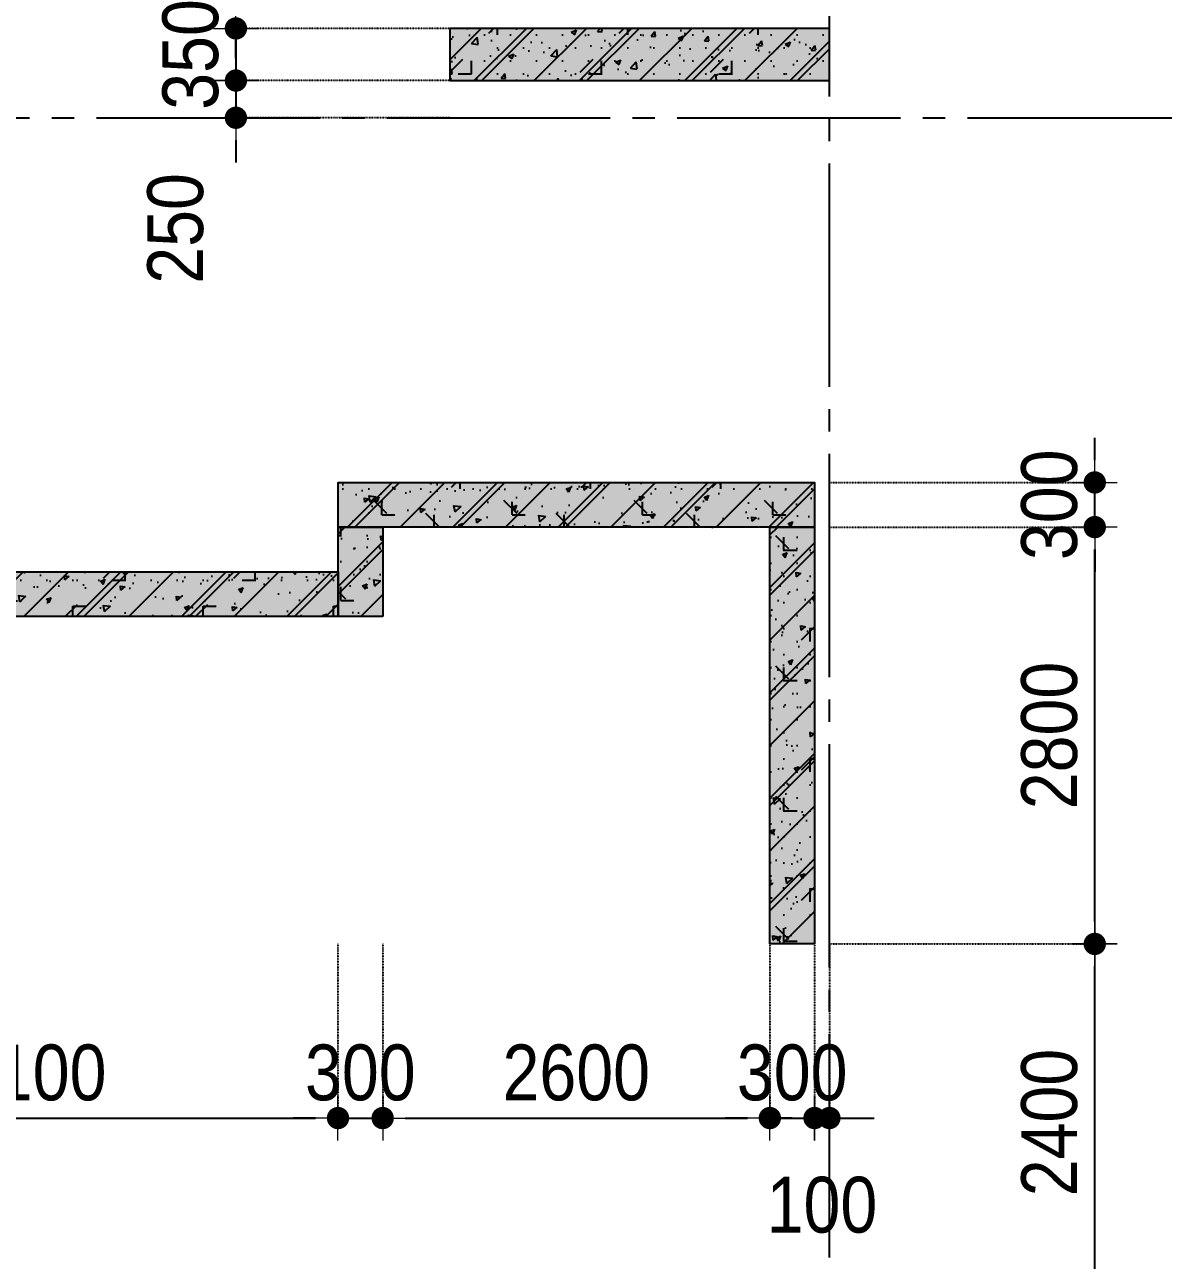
# Model space of a CAD drawing. Header units: millimetres. Extents: x -3973692 to -2843767, y 592734 to 838475.
# Drawn here: x -3066599 to -3058953, y 625006 to 633306 of the extents above; entities that cross this region are included whole.
import ezdxf
from ezdxf.enums import TextEntityAlignment as Align

# ---------------------------------------------------------------- set-up
doc = ezdxf.new("R2010")
doc.units = ezdxf.units.MM
doc.header["$MEASUREMENT"] = 0
doc.header["$PDMODE"] = 3
doc.header["$PDSIZE"] = -20
for name, pattern in [('CHG_XX_Luoi truc-Block C$0$MB_Luoi truc-150-TWC$0$Center101', [13, 10, -1, 1, -1]), ('DIVIDE2', [15.87499999999999, 6.349999999999998, -3.174999999999998, 0, -3.174999999999998, 0, -3.174999999999998]), ('HIDDEN5', [2.8375, 1.25, -1.5875])]:
    doc.linetypes.add(name, pattern=pattern)
doc.layers.get('0').update_dxf_attribs({"lineweight": 9})
doc.layers.get('Defpoints').update_dxf_attribs({"color": 10, "lineweight": 0})
for name, color, linetype, lineweight in [("'S_General_Dim_1", 1, 'Continuous', 18), ("'S_General_Divide_3 Intermediate", 3, 'DIVIDE2', 40), ('CHG_XX_Cot_Block C-T4-7$0$Dim 200', 1, 'Continuous', 5)]:
    doc.layers.add(name, color=color, linetype=linetype, lineweight=lineweight)
for name, color, linetype in [('CHG_XX_Cot_Block C-T4-7$0$mb_cot tang 9-13 twc$0$Concrete Hatch', 218, 'Continuous'), ('CHG_XX_Cot_Block C-T4-7$0$mb_cot tang 9-13 twc$0$Concrete Line', 6, 'Continuous'), ('CHG_XX_Cot_Block C-T4-7$0$mb_cot tang 9-13 twc$0$Concrete Solid', 216, 'Continuous'), ('CHG_XX_Luoi truc-Block C$0$MB_Luoi truc-150-TWC$0$Grid', 34, 'Continuous'), ('CHG_XX_Luoi truc-Block C$0$MB_Luoi truc-150-TWC$0$Grid Line', 251, 'CHG_XX_Luoi truc-Block C$0$MB_Luoi truc-150-TWC$0$Center101')]:
    doc.layers.add(name, color=color, linetype=linetype)
doc.styles.add('arial', font='arial.ttf', dxfattribs={"width": 0.85})
doc.styles.add('CHG_XX_Luoi truc-Block C$0$MB_Luoi truc-150-TWC$0$Grid A-F$0$VNI-HelveCB', font='')
doc.styles.get('CHG_XX_Luoi truc-Block C$0$MB_Luoi truc-150-TWC$0$Grid A-F$0$VNI-HelveCB').set_extended_font_data('VNI-Helve-Condense', bold=True)
doc.dimstyles.new('150', dxfattribs={"dimscale": 150, "dimtxt": 2.5, "dimasz": 1, "dimexe": 0, "dimexo": 0, "dimgap": 0.75, "dimtad": 1, "dimdec": 0, "dimzin": 9, "dimdsep": 46, "dimtxsty": 'arial', "dimblk1": 'DIMDOT', "dimblk2": 'DIMDOT', "dimsah": 1, "dimcen": 2, "dimdle": 3, "dimclre": 8, "dimclrt": 2, "dimadec": 0, "dimazin": 0, "dimtfac": 1, "dimtdec": 0, "dimtix": 1, "dimtmove": 2, "dimatfit": 3, "dimldrblk": 'DIMPIJL', "dimfxl": 1, "dimtvp": 1.8, "dimtolj": 1, "dimtzin": 0, "dimarcsym": 0})

# ---------------------------------------------------------------- blocks, each defined once
blk = doc.blocks.new('*U3140')
at = {"layer": 'CHG_XX_Cot_Block C-T4-7$0$mb_cot tang 9-13 twc$0$Concrete Hatch'}
h = blk.add_hatch(dxfattribs=at)
h.set_pattern_fill('CONCRETE', color=256, scale=50, style=0, pattern_type=2)
h.set_pattern_definition([(45, (999.999999999156, 2.329727522010216e-10), (-176.7766952966369, 176.7766952966369), []), (45, (999.999999999156, 50.00000000023297), (-353.5533905932737, 353.5533905932738), []), (49.99999999999999, (999.999999999156, 2.329727522010216e-10), (358.6300913003767, -31.37606749129755), [37.5, -412.5]), (355, (999.999999999156, 2.329727522010216e-10), (-69.3756668065, 376.0960668500059), [30, -330]), (100.4514, (1029.885839999156, -2.614669999767017), (289.2546908570108, 344.7197710304768), [31.870095, -350.571056]), (46.18420000000001, (999.999999999156, 100.000000000233), (533.6205243128222, -82.75950716450905), [56.25, -618.75]), (96.6356, (1044.468372499156, 93.10334650023296), (467.3313527743517, 487.0589354502209), [47.805144, -525.8565]), (351.1842, (999.999999999156, 100.000000000233), (467.3309725668136, 487.0593004626623), [45, -495]), (21, (1049.999999999156, 75.00000000023297), (298.4535260592309, -201.3094453326694), [37.5, -412.5]), (326.0000000000001, (1049.999999999156, 75.00000000023297), (121.6576659607909, 362.5750225234265), [30, -330]), (71.4514, (1074.871116499156, 58.22419700023298), (420.111314290745, 161.2652483549762), [31.870095, -350.571056]), (37.50000000000001, (999.999999999156, 2.329727522010216e-10), (6.079927658645334, 166.4469269156558), [0, -326, 0, -335, 0, -331.25]), (7.499999999999999, (999.999999999156, 2.329727522010216e-10), (131.5347687210743, 197.2058559411801), [0, -191, 0, -318.5, 0, -126.25]), (327.5, (888.499999999156, 2.329727522010216e-10), (266.9112180862045, -11.2774358671899), [0, -125, 0, -390, 0, -517.5]), (317.5, (838.499999999156, 2.329727522010216e-10), (291.5930846711931, 50.05249116615882), [0, -162.5, 0, -259, 0, -367.5]), (0, (1174.999999999156, 175.0000000002329), (0, 875), [87.5, -787.5]), (0, (1437.499999999156, 350.0000000002329), (0, 875), [87.5, -787.5]), (0, (1262.499999999156, 700.000000000233), (0, 875), [87.5, -350, 87.5, -350]), (90, (1174.999999999156, 175.0000000002329), (-875, 5.35782974626967e-14), [87.5, -787.5]), (90, (1262.499999999156, 700.000000000233), (-875, 5.35782974626967e-14), [87.5, -787.5]), (90, (1524.999999999156, 350.0000000002329), (-875, 5.35782974626967e-14), [87.5, -787.5]), (90, (1699.999999999156, 612.500000000233), (-875, 5.35782974626967e-14), [87.5, -787.5]), (135, (1262.499999999156, 175.0000000002329), (-875.016357447105, 8.881784197001252e-14), [123.76, -1113.7]), (135, (1349.999999999156, 700.000000000233), (-875.016357447105, 8.881784197001252e-14), [123.76, -1113.7]), (45, (1437.499999999156, 350.0000000002329), (8.881784197001252e-14, 875.016357447105), [123.76, -247.485, 123.76, -742.455]), (0, (824.999999999156, 2.329727522010216e-10), (87.5, 87.5), [-175, 0])])
h.paths.add_polyline_path([(-750.000000000844, 200.0000000002328), (-750.000000000844, -149.9999999999999), (1800, -150), (1800, 200.0000000002328)])
at = {"layer": 'CHG_XX_Cot_Block C-T4-7$0$mb_cot tang 9-13 twc$0$Concrete Solid'}
blk.add_hatch(color=256, dxfattribs=at).paths.add_polyline_path([(-750.000000000844, 200.0000000002328), (-750.000000000844, -149.9999999999999), (1800, -150), (1800, 200.0000000002328)])
at = {"layer": 'CHG_XX_Cot_Block C-T4-7$0$mb_cot tang 9-13 twc$0$Concrete Line'}
blk.add_lwpolyline([(-750.000000000844, 200.0000000002328), (-750.000000000844, -149.9999999999999), (1800, -150), (1800, 200.0000000002328)], close=True, dxfattribs=at)
blk = doc.blocks.new('*U3134')
at = {"layer": 'CHG_XX_Cot_Block C-T4-7$0$mb_cot tang 9-13 twc$0$Concrete Hatch'}
h = blk.add_hatch(dxfattribs=at)
h.set_pattern_fill('CONCRETE', color=256, scale=50, style=0, pattern_type=2)
h.set_pattern_definition([(45, (-250, 2850), (-176.7766952966369, 176.7766952966369), []), (45, (-250, 2900), (-353.5533905932737, 353.5533905932738), []), (49.99999999999999, (-250, 2850), (358.6300913003767, -31.37606749129755), [37.5, -412.5]), (355, (-250, 2850), (-69.3756668065, 376.0960668500059), [30, -330]), (100.4514, (-220.11416, 2847.38533), (289.2546908570108, 344.7197710304768), [31.870095, -350.571056]), (46.18420000000001, (-250, 2950), (533.6205243128222, -82.75950716450905), [56.25, -618.75]), (96.6356, (-205.5316275, 2943.1033465), (467.3313527743517, 487.0589354502209), [47.805144, -525.8565]), (351.1842, (-250, 2950), (467.3309725668136, 487.0593004626623), [45, -495]), (21, (-200, 2925), (298.4535260592309, -201.3094453326694), [37.5, -412.5]), (326.0000000000001, (-200, 2925), (121.6576659607909, 362.5750225234265), [30, -330]), (71.4514, (-175.1288835, 2908.224197), (420.111314290745, 161.2652483549762), [31.870095, -350.571056]), (37.50000000000001, (-250, 2850), (6.079927658645334, 166.4469269156558), [0, -326, 0, -335, 0, -331.25]), (7.499999999999999, (-250, 2850), (131.5347687210743, 197.2058559411801), [0, -191, 0, -318.5, 0, -126.25]), (327.5, (-361.5, 2850), (266.9112180862045, -11.2774358671899), [0, -125, 0, -390, 0, -517.5]), (317.5, (-411.5, 2850), (291.5930846711931, 50.05249116615882), [0, -162.5, 0, -259, 0, -367.5]), (0, (-75, 3025), (0, 875), [87.5, -787.5]), (0, (187.5, 3200), (0, 875), [87.5, -787.5]), (0, (12.5, 3550), (0, 875), [87.5, -350, 87.5, -350]), (90, (-75, 3025), (-875, 5.35782974626967e-14), [87.5, -787.5]), (90, (12.5, 3550), (-875, 5.35782974626967e-14), [87.5, -787.5]), (90, (275, 3200), (-875, 5.35782974626967e-14), [87.5, -787.5]), (90, (450, 3462.5), (-875, 5.35782974626967e-14), [87.5, -787.5]), (135, (12.5, 3025), (-875.016357447105, 8.881784197001252e-14), [123.76, -1113.7]), (135, (100, 3550), (-875.016357447105, 8.881784197001252e-14), [123.76, -1113.7]), (45, (187.5, 3200), (8.881784197001252e-14, 875.016357447105), [123.76, -247.485, 123.76, -742.455]), (0, (-425, 2850), (87.5, 87.5), [-175, 0])])
h.paths.add_polyline_path([(-250, 3050), (-250, -149.9999999999999), (50.0000000001146, -150), (50.0000000001146, 3050)])
at = {"layer": 'CHG_XX_Cot_Block C-T4-7$0$mb_cot tang 9-13 twc$0$Concrete Solid'}
blk.add_hatch(color=256, dxfattribs=at).paths.add_polyline_path([(-250, 3050), (-250, -149.9999999999999), (50.0000000001146, -150), (50.0000000001146, 3050)])
at = {"layer": 'CHG_XX_Cot_Block C-T4-7$0$mb_cot tang 9-13 twc$0$Concrete Line'}
blk.add_lwpolyline([(-250, 3050), (-250, -149.9999999999999), (50.0000000001146, -150), (50.0000000001146, 3050)], close=True, dxfattribs=at)
blk = doc.blocks.new('*U3135')
at = {"layer": 'CHG_XX_Cot_Block C-T4-7$0$mb_cot tang 9-13 twc$0$Concrete Hatch'}
h = blk.add_hatch(dxfattribs=at)
h.set_pattern_fill('CONCRETE', color=256, scale=50, style=0, pattern_type=2)
h.set_pattern_definition([(45, (-250, 3750), (-176.7766952966369, 176.7766952966369), []), (45, (-250, 3800), (-353.5533905932737, 353.5533905932738), []), (49.99999999999999, (-250, 3750), (358.6300913003767, -31.37606749129755), [37.5, -412.5]), (355, (-250, 3750), (-69.3756668065, 376.0960668500059), [30, -330]), (100.4514, (-220.11416, 3747.38533), (289.2546908570108, 344.7197710304768), [31.870095, -350.571056]), (46.18420000000001, (-250, 3850), (533.6205243128222, -82.75950716450905), [56.25, -618.75]), (96.6356, (-205.5316275, 3843.1033465), (467.3313527743517, 487.0589354502209), [47.805144, -525.8565]), (351.1842, (-250, 3850), (467.3309725668136, 487.0593004626623), [45, -495]), (21, (-200, 3825), (298.4535260592309, -201.3094453326694), [37.5, -412.5]), (326.0000000000001, (-200, 3825), (121.6576659607909, 362.5750225234265), [30, -330]), (71.4514, (-175.1288835, 3808.224197), (420.111314290745, 161.2652483549762), [31.870095, -350.571056]), (37.50000000000001, (-250, 3750), (6.079927658645334, 166.4469269156558), [0, -326, 0, -335, 0, -331.25]), (7.499999999999999, (-250, 3750), (131.5347687210743, 197.2058559411801), [0, -191, 0, -318.5, 0, -126.25]), (327.5, (-361.5, 3750), (266.9112180862045, -11.2774358671899), [0, -125, 0, -390, 0, -517.5]), (317.5, (-411.5, 3750), (291.5930846711931, 50.05249116615882), [0, -162.5, 0, -259, 0, -367.5]), (0, (-75, 3925), (0, 875), [87.5, -787.5]), (0, (187.5, 4100), (0, 875), [87.5, -787.5]), (0, (12.5, 4450), (0, 875), [87.5, -350, 87.5, -350]), (90, (-75, 3925), (-875, 5.35782974626967e-14), [87.5, -787.5]), (90, (12.5, 4450), (-875, 5.35782974626967e-14), [87.5, -787.5]), (90, (275, 4100), (-875, 5.35782974626967e-14), [87.5, -787.5]), (90, (450, 4362.5), (-875, 5.35782974626967e-14), [87.5, -787.5]), (135, (12.5, 3925), (-875.016357447105, 8.881784197001252e-14), [123.76, -1113.7]), (135, (100, 4450), (-875.016357447105, 8.881784197001252e-14), [123.76, -1113.7]), (45, (187.5, 4100), (8.881784197001252e-14, 875.016357447105), [123.76, -247.485, 123.76, -742.455]), (0, (-425, 3750), (87.5, 87.5), [-175, 0])])
h.paths.add_polyline_path([(-250, 3950), (-250, -149.9999999999999), (50.0000000001146, -150), (50.0000000001146, 3950)])
at = {"layer": 'CHG_XX_Cot_Block C-T4-7$0$mb_cot tang 9-13 twc$0$Concrete Solid'}
blk.add_hatch(color=256, dxfattribs=at).paths.add_polyline_path([(-250, 3950), (-250, -149.9999999999999), (50.0000000001146, -150), (50.0000000001146, 3950)])
at = {"layer": 'CHG_XX_Cot_Block C-T4-7$0$mb_cot tang 9-13 twc$0$Concrete Line'}
blk.add_lwpolyline([(-250, 3950), (-250, -149.9999999999999), (50.0000000001146, -150), (50.0000000001146, 3950)], close=True, dxfattribs=at)
blk = doc.blocks.new('*U3137')
at = {"layer": 'CHG_XX_Cot_Block C-T4-7$0$mb_cot tang 9-13 twc$0$Concrete Hatch'}
h = blk.add_hatch(dxfattribs=at)
h.set_pattern_fill('CONCRETE', color=256, scale=50, style=0, pattern_type=2)
h.set_pattern_definition([(45, (-2150, -49.99999999999986), (-176.7766952966369, 176.7766952966369), []), (45, (-2150, 1.4210854715202e-13), (-353.5533905932737, 353.5533905932738), []), (49.99999999999999, (-2150, -49.99999999999986), (358.6300913003767, -31.37606749129755), [37.5, -412.5]), (355, (-2150, -49.99999999999986), (-69.3756668065, 376.0960668500059), [30, -330]), (100.4514, (-2120.11416, -52.61466999999985), (289.2546908570108, 344.7197710304768), [31.870095, -350.571056]), (46.18420000000001, (-2150, 50.00000000000014), (533.6205243128222, -82.75950716450905), [56.25, -618.75]), (96.6356, (-2105.5316275, 43.10334650000013), (467.3313527743517, 487.0589354502209), [47.805144, -525.8565]), (351.1842, (-2150, 50.00000000000014), (467.3309725668136, 487.0593004626623), [45, -495]), (21, (-2100, 25.00000000000014), (298.4535260592309, -201.3094453326694), [37.5, -412.5]), (326.0000000000001, (-2100, 25.00000000000014), (121.6576659607909, 362.5750225234265), [30, -330]), (71.4514, (-2075.1288835, 8.224197000000146), (420.111314290745, 161.2652483549762), [31.870095, -350.571056]), (37.50000000000001, (-2150, -49.99999999999986), (6.079927658645334, 166.4469269156558), [0, -326, 0, -335, 0, -331.25]), (7.499999999999999, (-2150, -49.99999999999986), (131.5347687210743, 197.2058559411801), [0, -191, 0, -318.5, 0, -126.25]), (327.5, (-2261.5, -49.99999999999986), (266.9112180862045, -11.2774358671899), [0, -125, 0, -390, 0, -517.5]), (317.5, (-2311.5, -49.99999999999986), (291.5930846711931, 50.05249116615882), [0, -162.5, 0, -259, 0, -367.5]), (0, (-1975, 125.0000000000001), (0, 875), [87.5, -787.5]), (0, (-1712.5, 300.0000000000001), (0, 875), [87.5, -787.5]), (0, (-1887.5, 650.0000000000001), (0, 875), [87.5, -350, 87.5, -350]), (90, (-1975, 125.0000000000001), (-875, 5.35782974626967e-14), [87.5, -787.5]), (90, (-1887.5, 650.0000000000001), (-875, 5.35782974626967e-14), [87.5, -787.5]), (90, (-1625, 300.0000000000001), (-875, 5.35782974626967e-14), [87.5, -787.5]), (90, (-1450, 562.5000000000001), (-875, 5.35782974626967e-14), [87.5, -787.5]), (135, (-1887.5, 125.0000000000001), (-875.016357447105, 8.881784197001252e-14), [123.76, -1113.7]), (135, (-1800, 650.0000000000001), (-875.016357447105, 8.881784197001252e-14), [123.76, -1113.7]), (45, (-1712.5, 300.0000000000001), (8.881784197001252e-14, 875.016357447105), [123.76, -247.485, 123.76, -742.455]), (0, (-2325, -49.99999999999986), (87.5, 87.5), [-175, 0])])
h.paths.add_polyline_path([(-2450, 150), (-2450, -149.9999999999999), (350, -150), (350, 150)])
at = {"layer": 'CHG_XX_Cot_Block C-T4-7$0$mb_cot tang 9-13 twc$0$Concrete Solid'}
blk.add_hatch(color=256, dxfattribs=at).paths.add_polyline_path([(-2450, 150), (-2450, -149.9999999999999), (350, -150), (350, 150)])
at = {"layer": 'CHG_XX_Cot_Block C-T4-7$0$mb_cot tang 9-13 twc$0$Concrete Line'}
blk.add_lwpolyline([(-2450, 150), (-2450, -149.9999999999999), (350, -150), (350, 150)], close=True, dxfattribs=at)
blk = doc.blocks.new('*U3138')
at = {"layer": 'CHG_XX_Cot_Block C-T4-7$0$mb_cot tang 9-13 twc$0$Concrete Hatch'}
h = blk.add_hatch(dxfattribs=at)
h.set_pattern_fill('CONCRETE', color=256, scale=50, style=0, pattern_type=2)
h.set_pattern_definition([(45, (50, -49.99999999999986), (-176.7766952966369, 176.7766952966369), []), (45, (50, 1.4210854715202e-13), (-353.5533905932737, 353.5533905932738), []), (49.99999999999999, (50, -49.99999999999986), (358.6300913003767, -31.37606749129755), [37.5, -412.5]), (355, (50, -49.99999999999986), (-69.3756668065, 376.0960668500059), [30, -330]), (100.4514, (79.88583999999992, -52.61466999999985), (289.2546908570108, 344.7197710304768), [31.870095, -350.571056]), (46.18420000000001, (50, 50.00000000000014), (533.6205243128222, -82.75950716450905), [56.25, -618.75]), (96.6356, (94.46837249999999, 43.10334650000013), (467.3313527743517, 487.0589354502209), [47.805144, -525.8565]), (351.1842, (50, 50.00000000000014), (467.3309725668136, 487.0593004626623), [45, -495]), (21, (100, 25.00000000000014), (298.4535260592309, -201.3094453326694), [37.5, -412.5]), (326.0000000000001, (100, 25.00000000000014), (121.6576659607909, 362.5750225234265), [30, -330]), (71.4514, (124.8711165, 8.224197000000146), (420.111314290745, 161.2652483549762), [31.870095, -350.571056]), (37.50000000000001, (50, -49.99999999999986), (6.079927658645334, 166.4469269156558), [0, -326, 0, -335, 0, -331.25]), (7.499999999999999, (50, -49.99999999999986), (131.5347687210743, 197.2058559411801), [0, -191, 0, -318.5, 0, -126.25]), (327.5, (-61.5, -49.99999999999986), (266.9112180862045, -11.2774358671899), [0, -125, 0, -390, 0, -517.5]), (317.5, (-111.5, -49.99999999999986), (291.5930846711931, 50.05249116615882), [0, -162.5, 0, -259, 0, -367.5]), (0, (225, 125.0000000000001), (0, 875), [87.5, -787.5]), (0, (487.5, 300.0000000000001), (0, 875), [87.5, -787.5]), (0, (312.5, 650.0000000000001), (0, 875), [87.5, -350, 87.5, -350]), (90, (225, 125.0000000000001), (-875, 5.35782974626967e-14), [87.5, -787.5]), (90, (312.5, 650.0000000000001), (-875, 5.35782974626967e-14), [87.5, -787.5]), (90, (575, 300.0000000000001), (-875, 5.35782974626967e-14), [87.5, -787.5]), (90, (750, 562.5000000000001), (-875, 5.35782974626967e-14), [87.5, -787.5]), (135, (312.5, 125.0000000000001), (-875.016357447105, 8.881784197001252e-14), [123.76, -1113.7]), (135, (400, 650.0000000000001), (-875.016357447105, 8.881784197001252e-14), [123.76, -1113.7]), (45, (487.5, 300.0000000000001), (8.881784197001252e-14, 875.016357447105), [123.76, -247.485, 123.76, -742.455]), (0, (-125, -49.99999999999986), (87.5, 87.5), [-175, 0])])
h.paths.add_polyline_path([(-250, 150), (-250, -149.9999999999999), (350, -150), (350, 150)])
at = {"layer": 'CHG_XX_Cot_Block C-T4-7$0$mb_cot tang 9-13 twc$0$Concrete Solid'}
blk.add_hatch(color=256, dxfattribs=at).paths.add_polyline_path([(-250, 150), (-250, -149.9999999999999), (350, -150), (350, 150)])
at = {"layer": 'CHG_XX_Cot_Block C-T4-7$0$mb_cot tang 9-13 twc$0$Concrete Line'}
blk.add_lwpolyline([(-250, 150), (-250, -149.9999999999999), (350, -150), (350, 150)], close=True, dxfattribs=at)
blk = doc.blocks.new('*U3101')
at = {"layer": 'CHG_XX_Luoi truc-Block C$0$MB_Luoi truc-150-TWC$0$Grid Line'}
blk.add_line((0, 0), (0, 446), dxfattribs=at)
at = {"layer": 'CHG_XX_Luoi truc-Block C$0$MB_Luoi truc-150-TWC$0$Grid', "lineweight": -2, "style": 'CHG_XX_Luoi truc-Block C$0$MB_Luoi truc-150-TWC$0$Grid A-F$0$VNI-HelveCB'}
for tag, p in [('GRIDSUB', (0, 455)), ('GRID', (0, -9))]:
    blk.add_attdef(tag, text='', height=5, dxfattribs=at).set_placement(p, align=Align.MIDDLE)
blk = doc.blocks.new('*U3103')
at = {"layer": 'CHG_XX_Luoi truc-Block C$0$MB_Luoi truc-150-TWC$0$Grid Line'}
blk.add_line((0, 0), (0, 360), dxfattribs=at)
at = {"layer": 'CHG_XX_Luoi truc-Block C$0$MB_Luoi truc-150-TWC$0$Grid', "lineweight": -2, "style": 'CHG_XX_Luoi truc-Block C$0$MB_Luoi truc-150-TWC$0$Grid A-F$0$VNI-HelveCB'}
for tag, p in [('GRIDSUB', (0, 369)), ('GRID', (0, -9))]:
    blk.add_attdef(tag, text='', height=5, dxfattribs=at).set_placement(p, align=Align.MIDDLE)
blk = doc.blocks.new('CHG_XX_Luoi truc-Block C')
at = {"layer": 'CHG_XX_Luoi truc-Block C$0$MB_Luoi truc-150-TWC$0$Grid', "xscale": 150, "yscale": 150, "zscale": 150}
blk.add_blockref('*U3103', (8053693.477890482, 945886.7127233499), dxfattribs=at)
at = {"layer": 'CHG_XX_Luoi truc-Block C$0$MB_Luoi truc-150-TWC$0$Grid', "xscale": -150, "yscale": 150, "zscale": 150, "rotation": 270}
blk.add_blockref('*U3101', (8001971.747213705, 971093.81453865), dxfattribs=at)
blk = doc.blocks.new('CHG_XX_Cot_Block C-T4-7')
at = {"layer": 'CHG_XX_Cot_Block C-T4-7$0$Dim 200'}
blk.add_blockref('CHG_XX_Luoi truc-Block C', (0, 0), dxfattribs=at)
at = {"layer": 'CHG_XX_Cot_Block C-T4-7$0$mb_cot tang 9-13 twc$0$Concrete Line'}
blk.add_blockref('*U3140', (8051893.477890482, 971493.8145386495), dxfattribs=at)
at = {"layer": 'CHG_XX_Cot_Block C-T4-7$0$mb_cot tang 9-13 twc$0$Concrete Line', "xscale": -1, "rotation": 270}
for name, p in [('*U3134', (8050543.720709916, 968593.81453865)), ('*U3138', (8050543.720709916, 967993.81453865)), ('*U3137', (8053443.720709916, 967993.81453865)), ('*U3135', (8046443.720709916, 967993.81453865))]:
    blk.add_blockref(name, p, dxfattribs=at)
blk = doc.blocks.new('DIMDOT')
for p, q in [((0, -1), (0, 1)), ((1, 0), (-1, 0))]:
    blk.add_line(p, q)
at = {"const_width": 0.5}
blk.add_lwpolyline([(-0.25, 0, 1), (0.25, 0, 1)], format="xyb", close=True, dxfattribs=at)
blk = doc.blocks.new('*D1766')
at = {"layer": "'S_General_Dim_1", "color": 0, "lineweight": -2, "transparency": 16777216}
for p, q in [((-3065180.674620869, 633431.0114495861), (-3065180.674620869, 633581.0114495861)), ((-3065180.674620869, 633281.0114495861), (-3065180.674620869, 632931.0114495859)), ((-3065180.674620869, 632781.0114495859), (-3065180.674620869, 632631.0114495859))]:
    blk.add_line(p, q, dxfattribs=at)
at = {"layer": "'S_General_Dim_1", "color": 8, "linetype": 'HIDDEN5', "lineweight": -2, "transparency": 16777216}
for p, q in [((-3063745.198556937, 633281.0114495861), (-3065180.674620869, 633281.0114495861)), ((-3063745.198556937, 632931.0114495859), (-3065180.674620869, 632931.0114495859))]:
    blk.add_line(p, q, dxfattribs=at)
at = {"layer": 'Defpoints', "color": 0, "transparency": 16777216}
for p in [(-3063745.198556937, 633281.0114495861), (-3065180.674620869, 632931.0114495859), (-3063745.198556937, 632931.0114495859)]:
    blk.add_point(p, dxfattribs=at)
at = {"layer": "'S_General_Dim_1", "color": 0, "lineweight": -2, "transparency": 16777216, "xscale": 150, "yscale": 150, "zscale": 150}
for p, rotation in [((-3065180.674620869, 633281.0114495861), 270), ((-3065180.674620869, 632931.0114495859), 90)]:
    blk.add_blockref('DIMDOT', p, dxfattribs=dict(at, rotation=rotation))
at = {"layer": "'S_General_Dim_1", "color": 2, "transparency": 16777216, "insert": (-3065484.767390309, 633106.0114495868), "char_height": 375, "attachment_point": 5, "rotation": 90, "style": 'arial'}
blk.add_mtext('\\A1;350', dxfattribs=at)
blk = doc.blocks.new('DIMPIJL')
at = {"linetype": 'ByBlock'}
blk.add_solid([(-2.5, 0.4166666666666686), (-2.5, -0.4166666666666686), (0, 0)], dxfattribs=at)
blk = doc.blocks.new('*D1767')
at = {"layer": "'S_General_Dim_1", "color": 0, "lineweight": -2, "transparency": 16777216}
for p, q in [((-3065180.674620872, 633081.0114495859), (-3065180.674620872, 633231.0114495859)), ((-3065180.674620872, 632931.0114495859), (-3065180.674620872, 632681.0114495864)), ((-3065180.674620872, 632531.0114495864), (-3065180.674620872, 632381.0114495864))]:
    blk.add_line(p, q, dxfattribs=at)
at = {"layer": "'S_General_Dim_1", "color": 8, "linetype": 'HIDDEN5', "lineweight": -2, "transparency": 16777216}
for p, q in [((-3063745.198556937, 632931.0114495859), (-3065180.674620872, 632931.0114495859)), ((-3063745.198556937, 632681.0114495864), (-3065180.674620872, 632681.0114495864))]:
    blk.add_line(p, q, dxfattribs=at)
at = {"layer": 'Defpoints', "color": 0, "transparency": 16777216}
for p in [(-3063745.198556937, 632931.0114495859), (-3065180.674620872, 632681.0114495864), (-3063745.198556937, 632681.0114495864)]:
    blk.add_point(p, dxfattribs=at)
at = {"layer": "'S_General_Dim_1", "color": 0, "lineweight": -2, "transparency": 16777216, "xscale": 150, "yscale": 150, "zscale": 150}
for p, rotation in [((-3065180.674620872, 632931.0114495859), 270), ((-3065180.674620872, 632681.0114495864), 90)]:
    blk.add_blockref('DIMDOT', p, dxfattribs=dict(at, rotation=rotation))
at = {"layer": "'S_General_Dim_1", "color": 2, "transparency": 16777216, "insert": (-3065585.961114717, 631937.3911329298), "char_height": 375, "attachment_point": 5, "rotation": 90, "style": 'arial'}
blk.add_mtext('\\A1;250', dxfattribs=at)
blk = doc.blocks.new('*D1837')
at = {"layer": "'S_General_Dim_1", "color": 8, "linetype": 'HIDDEN5', "lineweight": -2, "transparency": 16777216}
for p, q in [((-3061195.198556937, 627131.0114495863), (-3059413.286510585, 627131.0114495863)), ((-3061195.198556937, 624731.0114495865), (-3059413.286510585, 624731.0114495865))]:
    blk.add_line(p, q, dxfattribs=at)
at = {"layer": "'S_General_Dim_1", "color": 0, "lineweight": -2, "transparency": 16777216}
blk.add_line((-3059413.286510585, 624881.0114495865), (-3059413.286510585, 626981.0114495863), dxfattribs=at)
at = {"layer": 'Defpoints', "color": 0, "transparency": 16777216}
for p in [(-3061195.198556937, 627131.0114495863), (-3059413.286510585, 627131.0114495863), (-3061195.198556937, 624731.0114495865)]:
    blk.add_point(p, dxfattribs=at)
at = {"layer": "'S_General_Dim_1", "color": 0, "lineweight": -2, "transparency": 16777216, "xscale": 150, "yscale": 150, "zscale": 150}
for p, rotation in [((-3059413.286510585, 627131.0114495863), 90), ((-3059413.286510585, 624731.0114495865), 270)]:
    blk.add_blockref('DIMDOT', p, dxfattribs=dict(at, rotation=rotation))
at = {"layer": "'S_General_Dim_1", "color": 2, "transparency": 16777216, "insert": (-3059717.25138098, 625931.0114495872), "char_height": 375, "attachment_point": 5, "rotation": 90, "style": 'arial'}
blk.add_mtext('\\A1;2400', dxfattribs=at)
blk = doc.blocks.new('*D1838')
at = {"layer": "'S_General_Dim_1", "color": 8, "linetype": 'HIDDEN5', "lineweight": -2, "transparency": 16777216}
for p, q in [((-3061195.198556937, 629931.0114495863), (-3059413.286510587, 629931.0114495863)), ((-3061195.198556937, 627131.0114495863), (-3059413.286510587, 627131.0114495863))]:
    blk.add_line(p, q, dxfattribs=at)
at = {"layer": "'S_General_Dim_1", "color": 0, "lineweight": -2, "transparency": 16777216}
blk.add_line((-3059413.286510587, 627281.0114495863), (-3059413.286510587, 629781.0114495863), dxfattribs=at)
at = {"layer": 'Defpoints', "color": 0, "transparency": 16777216}
for p in [(-3061195.198556937, 629931.0114495863), (-3059413.286510587, 629931.0114495863), (-3061195.198556937, 627131.0114495863)]:
    blk.add_point(p, dxfattribs=at)
at = {"layer": "'S_General_Dim_1", "color": 0, "lineweight": -2, "transparency": 16777216, "xscale": 150, "yscale": 150, "zscale": 150}
for p, rotation in [((-3059413.286510587, 629931.0114495863), 90), ((-3059413.286510587, 627131.0114495863), 270)]:
    blk.add_blockref('DIMDOT', p, dxfattribs=dict(at, rotation=rotation))
at = {"layer": "'S_General_Dim_1", "color": 2, "transparency": 16777216, "insert": (-3059717.251380982, 628531.0114495871), "char_height": 375, "attachment_point": 5, "rotation": 90, "style": 'arial'}
blk.add_mtext('\\A1;2800', dxfattribs=at)
blk = doc.blocks.new('*D1839')
at = {"layer": "'S_General_Dim_1", "color": 0, "lineweight": -2, "transparency": 16777216}
for p, q in [((-3059413.286510589, 630381.0114495864), (-3059413.286510589, 630531.0114495864)), ((-3059413.286510589, 629931.0114495863), (-3059413.286510589, 630231.0114495864)), ((-3059413.286510589, 629781.0114495863), (-3059413.286510589, 629631.0114495863))]:
    blk.add_line(p, q, dxfattribs=at)
at = {"layer": "'S_General_Dim_1", "color": 8, "linetype": 'HIDDEN5', "lineweight": -2, "transparency": 16777216}
for p, q in [((-3061195.198556937, 630231.0114495864), (-3059413.286510589, 630231.0114495864)), ((-3061195.198556937, 629931.0114495863), (-3059413.286510589, 629931.0114495863))]:
    blk.add_line(p, q, dxfattribs=at)
at = {"layer": 'Defpoints', "color": 0, "transparency": 16777216}
for p in [(-3061195.198556937, 630231.0114495864), (-3059413.286510589, 630231.0114495864), (-3061195.198556937, 629931.0114495863)]:
    blk.add_point(p, dxfattribs=at)
at = {"layer": "'S_General_Dim_1", "color": 0, "lineweight": -2, "transparency": 16777216, "xscale": 150, "yscale": 150, "zscale": 150}
for p, rotation in [((-3059413.286510589, 630231.0114495864), 270), ((-3059413.286510589, 629931.0114495863), 90)]:
    blk.add_blockref('DIMDOT', p, dxfattribs=dict(at, rotation=rotation))
at = {"layer": "'S_General_Dim_1", "color": 2, "transparency": 16777216, "insert": (-3059717.379280029, 630081.0114495871), "char_height": 375, "attachment_point": 5, "rotation": 90, "style": 'arial'}
blk.add_mtext('\\A1;300', dxfattribs=at)
blk = doc.blocks.new('*D1842')
at = {"layer": "'S_General_Dim_1", "color": 8, "linetype": 'HIDDEN5', "lineweight": -2, "transparency": 16777216}
for p, q in [((-3068595.198556936, 627131.011449586), (-3068595.198556936, 625961.1832617875)), ((-3064495.198556936, 627131.011449586), (-3064495.198556936, 625961.1832617875))]:
    blk.add_line(p, q, dxfattribs=at)
at = {"layer": "'S_General_Dim_1", "color": 0, "lineweight": -2, "transparency": 16777216}
blk.add_line((-3068445.198556936, 625961.1832617875), (-3064645.198556936, 625961.1832617875), dxfattribs=at)
at = {"layer": 'Defpoints', "color": 0, "transparency": 16777216}
for p in [(-3068595.198556936, 627131.011449586), (-3064495.198556936, 627131.011449586), (-3064495.198556936, 625961.1832617875)]:
    blk.add_point(p, dxfattribs=at)
at = {"layer": "'S_General_Dim_1", "color": 0, "lineweight": -2, "transparency": 16777216, "xscale": 150, "yscale": 150, "zscale": 150, "rotation": 180}
blk.add_blockref('DIMDOT', (-3068595.198556936, 625961.1832617875), dxfattribs=at)
at = {"layer": "'S_General_Dim_1", "color": 0, "lineweight": -2, "transparency": 16777216, "xscale": 150, "yscale": 150, "zscale": 150}
blk.add_blockref('DIMDOT', (-3064495.198556936, 625961.1832617875), dxfattribs=at)
at = {"layer": "'S_General_Dim_1", "color": 2, "transparency": 16777216, "insert": (-3066545.198556936, 626265.1481321831), "char_height": 375, "attachment_point": 5, "style": 'arial'}
blk.add_mtext('\\A1;4100', dxfattribs=at)
blk = doc.blocks.new('*D1843')
at = {"layer": "'S_General_Dim_1", "color": 8, "linetype": 'HIDDEN5', "lineweight": -2, "transparency": 16777216}
for p, q in [((-3064495.198556936, 627131.011449586), (-3064495.198556936, 625961.1832617875)), ((-3064195.198556936, 627131.011449586), (-3064195.198556936, 625961.1832617875))]:
    blk.add_line(p, q, dxfattribs=at)
at = {"layer": "'S_General_Dim_1", "color": 0, "lineweight": -2, "transparency": 16777216}
for p, q in [((-3064645.198556936, 625961.1832617875), (-3064795.198556936, 625961.1832617875)), ((-3064495.198556936, 625961.1832617875), (-3064195.198556936, 625961.1832617875)), ((-3064045.198556936, 625961.1832617875), (-3063895.198556936, 625961.1832617875))]:
    blk.add_line(p, q, dxfattribs=at)
at = {"layer": 'Defpoints', "color": 0, "transparency": 16777216}
for p in [(-3064495.198556936, 627131.011449586), (-3064195.198556936, 627131.011449586), (-3064195.198556936, 625961.1832617875)]:
    blk.add_point(p, dxfattribs=at)
at = {"layer": "'S_General_Dim_1", "color": 0, "lineweight": -2, "transparency": 16777216, "xscale": 150, "yscale": 150, "zscale": 150}
blk.add_blockref('DIMDOT', (-3064495.198556936, 625961.1832617875), dxfattribs=at)
at = {"layer": "'S_General_Dim_1", "color": 0, "lineweight": -2, "transparency": 16777216, "xscale": 150, "yscale": 150, "zscale": 150, "rotation": 180}
blk.add_blockref('DIMDOT', (-3064195.198556936, 625961.1832617875), dxfattribs=at)
at = {"layer": "'S_General_Dim_1", "color": 2, "transparency": 16777216, "insert": (-3064345.198556936, 626265.2760312281), "char_height": 375, "attachment_point": 5, "style": 'arial'}
blk.add_mtext('\\A1;300', dxfattribs=at)
blk = doc.blocks.new('*D1844')
at = {"layer": "'S_General_Dim_1", "color": 8, "linetype": 'HIDDEN5', "lineweight": -2, "transparency": 16777216}
for p, q in [((-3064195.198556936, 627131.011449586), (-3064195.198556936, 625961.1832617875)), ((-3061595.198556936, 627131.011449586), (-3061595.198556936, 625961.1832617875))]:
    blk.add_line(p, q, dxfattribs=at)
at = {"layer": "'S_General_Dim_1", "color": 0, "lineweight": -2, "transparency": 16777216}
blk.add_line((-3064045.198556936, 625961.1832617875), (-3061745.198556936, 625961.1832617875), dxfattribs=at)
at = {"layer": 'Defpoints', "color": 0, "transparency": 16777216}
for p in [(-3064195.198556936, 627131.011449586), (-3061595.198556936, 627131.011449586), (-3061595.198556936, 625961.1832617875)]:
    blk.add_point(p, dxfattribs=at)
at = {"layer": "'S_General_Dim_1", "color": 0, "lineweight": -2, "transparency": 16777216, "xscale": 150, "yscale": 150, "zscale": 150, "rotation": 180}
blk.add_blockref('DIMDOT', (-3064195.198556936, 625961.1832617875), dxfattribs=at)
at = {"layer": "'S_General_Dim_1", "color": 0, "lineweight": -2, "transparency": 16777216, "xscale": 150, "yscale": 150, "zscale": 150}
blk.add_blockref('DIMDOT', (-3061595.198556936, 625961.1832617875), dxfattribs=at)
at = {"layer": "'S_General_Dim_1", "color": 2, "transparency": 16777216, "insert": (-3062895.198556936, 626265.1481321831), "char_height": 375, "attachment_point": 5, "style": 'arial'}
blk.add_mtext('\\A1;2600', dxfattribs=at)
blk = doc.blocks.new('*D1845')
at = {"layer": "'S_General_Dim_1", "color": 8, "linetype": 'HIDDEN5', "lineweight": -2, "transparency": 16777216}
for p, q in [((-3061595.198556936, 627131.011449586), (-3061595.198556936, 625961.1832617875)), ((-3061295.198556936, 627131.011449586), (-3061295.198556936, 625961.1832617875))]:
    blk.add_line(p, q, dxfattribs=at)
at = {"layer": "'S_General_Dim_1", "color": 0, "lineweight": -2, "transparency": 16777216}
for p, q in [((-3061745.198556936, 625961.1832617875), (-3061895.198556936, 625961.1832617875)), ((-3061595.198556936, 625961.1832617875), (-3061295.198556936, 625961.1832617875)), ((-3061145.198556936, 625961.1832617875), (-3060995.198556936, 625961.1832617875))]:
    blk.add_line(p, q, dxfattribs=at)
at = {"layer": 'Defpoints', "color": 0, "transparency": 16777216}
for p in [(-3061595.198556936, 627131.011449586), (-3061295.198556936, 627131.011449586), (-3061295.198556936, 625961.1832617875)]:
    blk.add_point(p, dxfattribs=at)
at = {"layer": "'S_General_Dim_1", "color": 0, "lineweight": -2, "transparency": 16777216, "xscale": 150, "yscale": 150, "zscale": 150}
blk.add_blockref('DIMDOT', (-3061595.198556936, 625961.1832617875), dxfattribs=at)
at = {"layer": "'S_General_Dim_1", "color": 0, "lineweight": -2, "transparency": 16777216, "xscale": 150, "yscale": 150, "zscale": 150, "rotation": 180}
blk.add_blockref('DIMDOT', (-3061295.198556936, 625961.1832617875), dxfattribs=at)
at = {"layer": "'S_General_Dim_1", "color": 2, "transparency": 16777216, "insert": (-3061445.198556936, 626265.2760312281), "char_height": 375, "attachment_point": 5, "style": 'arial'}
blk.add_mtext('\\A1;300', dxfattribs=at)
blk = doc.blocks.new('*D1846')
at = {"layer": "'S_General_Dim_1", "color": 8, "linetype": 'HIDDEN5', "lineweight": -2, "transparency": 16777216}
for p, q in [((-3061295.198556936, 627131.011449586), (-3061295.198556936, 625961.1832617875)), ((-3061195.198556936, 627131.011449586), (-3061195.198556936, 625961.1832617875))]:
    blk.add_line(p, q, dxfattribs=at)
at = {"layer": "'S_General_Dim_1", "color": 0, "lineweight": -2, "transparency": 16777216}
for p, q in [((-3061445.198556936, 625961.1832617875), (-3061595.198556936, 625961.1832617875)), ((-3061295.198556936, 625961.1832617875), (-3061195.198556936, 625961.1832617875)), ((-3061045.198556936, 625961.1832617875), (-3060895.198556936, 625961.1832617875))]:
    blk.add_line(p, q, dxfattribs=at)
at = {"layer": 'Defpoints', "color": 0, "transparency": 16777216}
for p in [(-3061295.198556936, 627131.011449586), (-3061195.198556936, 627131.011449586), (-3061195.198556936, 625961.1832617875)]:
    blk.add_point(p, dxfattribs=at)
at = {"layer": "'S_General_Dim_1", "color": 0, "lineweight": -2, "transparency": 16777216, "xscale": 150, "yscale": 150, "zscale": 150}
blk.add_blockref('DIMDOT', (-3061295.198556936, 625961.1832617875), dxfattribs=at)
at = {"layer": "'S_General_Dim_1", "color": 0, "lineweight": -2, "transparency": 16777216, "xscale": 150, "yscale": 150, "zscale": 150, "rotation": 180}
blk.add_blockref('DIMDOT', (-3061195.198556936, 625961.1832617875), dxfattribs=at)
at = {"layer": "'S_General_Dim_1", "color": 2, "transparency": 16777216, "insert": (-3061245.198556936, 625376.4736721367), "char_height": 375, "attachment_point": 5, "style": 'arial'}
blk.add_mtext('\\A1;100', dxfattribs=at)

msp = doc.modelspace()

# ---------------------------------------------------------------- block references
at = {"layer": "'S_General_Divide_3 Intermediate"}
msp.add_blockref('CHG_XX_Cot_Block C-T4-7', (-11114888.67644742, -338412.8030890638), dxfattribs=at)

# ---------------------------------------------------------------- dimensions: what is measured, and where the dimension line sits
at = {"layer": "'S_General_Dim_1"}
for base, p1, p2, picture, middle in [((-3065180.674620869, 632931.0114495859), (-3063745.198556936, 633281.0114495859), (-3063745.198556936, 632931.0114495857), '*D1766', (-3065484.767390309, 633106.0114495868)), ((-3059413.286510589, 630231.0114495864), (-3061195.198556936, 629931.011449586), (-3061195.198556936, 630231.0114495861), '*D1839', (-3059717.379280029, 630081.0114495871)), ((-3059413.286510587, 629931.0114495863), (-3061195.198556936, 627131.011449586), (-3061195.198556936, 629931.011449586), '*D1838', (-3059717.251380982, 628531.0114495871)), ((-3059413.286510585, 627131.0114495863), (-3061195.198556936, 624731.0114495863), (-3061195.198556936, 627131.011449586), '*D1837', (-3059717.25138098, 625931.0114495872))]:
    dim = msp.add_linear_dim(base=base, p1=p1, p2=p2, angle=90, dimstyle='150', dxfattribs=at)
    dim.commit()
    dim.dimension.update_dxf_attribs({"geometry": picture, "text_midpoint": middle})
dim = msp.add_linear_dim(base=(-3065180.674620872, 632681.0114495864), p1=(-3063745.198556936, 632931.0114495857), p2=(-3063745.198556936, 632681.0114495861), angle=90, dimstyle='150', dxfattribs=at)
dim.commit()
dim.dimension.update_dxf_attribs({"geometry": '*D1767', "text_midpoint": (-3065585.961114717, 631937.3911329298), "dimtype": 160})
for base, p1, p2, picture, middle in [((-3064495.198556936, 625961.1832617875), (-3068595.198556936, 627131.011449586), (-3064495.198556936, 627131.011449586), '*D1842', (-3066545.198556936, 626265.1481321831)), ((-3064195.198556936, 625961.1832617875), (-3064495.198556936, 627131.011449586), (-3064195.198556936, 627131.011449586), '*D1843', (-3064345.198556936, 626265.2760312281)), ((-3061595.198556936, 625961.1832617875), (-3064195.198556936, 627131.011449586), (-3061595.198556936, 627131.011449586), '*D1844', (-3062895.198556936, 626265.1481321831)), ((-3061295.198556936, 625961.1832617875), (-3061595.198556936, 627131.011449586), (-3061295.198556936, 627131.011449586), '*D1845', (-3061445.198556936, 626265.2760312281))]:
    dim = msp.add_linear_dim(base=base, p1=p1, p2=p2, dimstyle='150', dxfattribs=at)
    dim.commit()
    dim.dimension.update_dxf_attribs({"geometry": picture, "text_midpoint": middle})
dim = msp.add_linear_dim(base=(-3061195.198556936, 625961.1832617875), p1=(-3061295.198556936, 627131.011449586), p2=(-3061195.198556936, 627131.011449586), dimstyle='150', dxfattribs=at)
dim.commit()
dim.dimension.update_dxf_attribs({"geometry": '*D1846', "text_midpoint": (-3061245.198556936, 625376.4736721367), "dimtype": 160})

doc.saveas('drawing.dxf')
